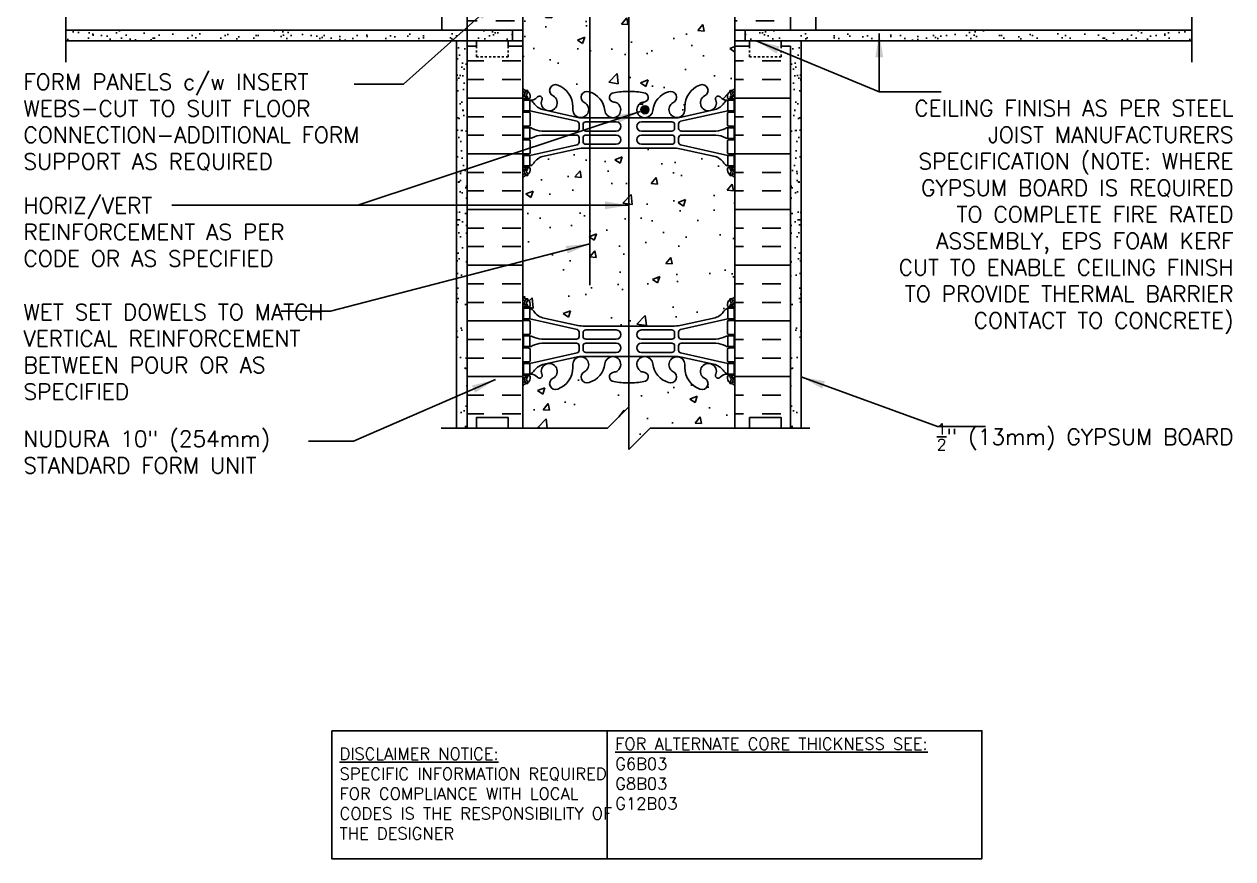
# Model space of a CAD drawing. Header units: inches. Extents: x 164.7 to 221.7, y 158.4 to 231.9.
# Drawn here: x 164.7 to 221.7, y 158.4 to 197.7 of the extents above; entities that cross this region are included whole.
import ezdxf

# ---------------------------------------------------------------- set-up
doc = ezdxf.new("R2010")
doc.units = ezdxf.units.IN
doc.header["$LTSCALE"] = 0.5
doc.header["$MEASUREMENT"] = 0
doc.linetypes.add('DASHED2', pattern=[0.375, 0.25, -0.125])
for name, color, linetype in [('HATCH', 12, 'Continuous'), ('line25', 2, 'Continuous'), ('LINE3', 3, 'Continuous'), ('LINE50', 5, 'Continuous'), ('LINE9', 9, 'Continuous'), ('TEXT', 4, 'Continuous'), ('Web_Edge', 9, 'Continuous')]:
    doc.layers.add(name, color=color, linetype=linetype)
doc.styles.add('DIM', font='romans.shx', dxfattribs={"width": 0.7})
doc.styles.add('ROMANS', font='romans.shx', dxfattribs={"height": 0.75})
doc.styles.get("Standard").update_dxf_attribs({"font": 'romans.shx', "height": 0.75})
doc.dimstyles.new('ext_12', dxfattribs={"dimscale": 12, "dimtxt": 0.075, "dimasz": 0.09375, "dimexe": 0.09375, "dimexo": 0.0625, "dimgap": 0.0625, "dimtad": 1, "dimdec": 1, "dimzin": 2, "dimdsep": 46, "dimlunit": 4, "dimtxsty": 'DIM', "dimcen": 0.09, "dimdle": 0.09375, "dimclrt": 4, "dimadec": 0, "dimazin": 0, "dimtfac": 1, "dimtdec": 1, "dimtmove": 2, "dimatfit": 3, "dimfxl": 1, "dimfrac": 2, "dimtolj": 1, "dimtzin": 0, "dimarcsym": 0})

msp = doc.modelspace()

# ---------------------------------------------------------------- hatches: boundary and pattern name
at = {"layer": 'HATCH'}
h = msp.add_hatch(dxfattribs=at)
h.set_pattern_fill('AR-CONC', color=256, scale=0.5)
h.set_pattern_definition([(50, (0, 0), (3.5863, -0.31376), [0.375, -4.125]), (355, (0, 0), (-0.693757, 3.76096), [0.3, -3.3]), (100.4514, (0.299, -0.026), (2.892544, 3.4472), [0.3187, -3.50571]), (46.1842, (0, 1), (5.336207, -0.827596), [0.5625, -6.1875]), (96.6356, (0.4447, 0.931), (4.67331, 4.87059), [0.47805, -5.25857]), (351.1842, (0, 1), (4.67331, 4.87059), [0.45, -4.95]), (21, (0.5, 0.75), (2.984535, -2.013094), [0.375, -4.125]), (326, (0.5, 0.75), (1.216577, 3.62575), [0.3, -3.3]), (71.4514, (0.7487, 0.5822), (4.20111, 1.612656), [0.3187, -3.50571]), (37.5, (0, 0), (0.0607993, 1.6644693), [0, -3.26, 0, -3.35, 0, -3.3125]), (7.5, (0, 0), (1.315348, 1.972059), [0, -1.91, 0, -3.185, 0, -1.2625]), (327.5, (-1.115, 0), (2.669112, -0.1127744), [0, -1.25, 0, -3.9, 0, -5.175]), (317.5, (-1.615, 0), (2.91593, 0.500525), [0, -1.625, 0, -2.59, 0, -3.675])])
h.paths.add_polyline_path([(198.214, 180.701, 0.08841), (198.068, 180.798), (197.978, 180.798), (197.978, 180.84, -0.249069), (197.868, 181.047), (197.868, 181.114, -0.414214), (197.931, 181.177), (197.978, 181.177), (197.978, 181.247), (197.873, 181.247, 0.231736), (197.516, 181.096, -0.8344), (197.304, 181.221), (197.316, 181.243, 2.155404), (196.777, 181.048, -1), (196.564, 180.537, -0.311223), (195.855, 181.553), (195.855, 181.718, 1.661382), (195.294, 181.366, -1), (195.081, 180.854, -0.30095), (194.344, 181.727, 1.661382), (193.783, 181.374, 0.055617), (193.962, 181.328, -0.843243), (193.928, 180.896, -0.047544), (193.214, 180.831, -0.047544), (192.501, 180.896, -0.843243), (192.466, 181.328, 0.055617), (192.645, 181.374, 1.661382), (192.084, 181.727, -0.30095), (191.348, 180.854, -1), (191.135, 181.366, 1.661382), (190.573, 181.718), (190.574, 181.553, -0.311223), (189.865, 180.537, -1), (189.651, 181.048, 2.155404), (189.113, 181.243), (189.125, 181.221, -0.834375), (188.913, 181.096, 0.23174), (188.555, 181.247), (188.45, 181.247), (188.45, 181.177), (188.498, 181.177, -0.414214), (188.56, 181.114), (188.56, 181.047, -0.249069), (188.45, 180.84), (188.45, 180.798), (188.36, 180.798, 0.088416), (188.214, 180.701), (188.214, 178.701), (192.214, 178.701), (193.214, 179.701), (193.214, 178.701), (193.214, 177.701), (194.214, 178.701), (198.214, 178.701)])
h.paths.add_polyline_path([(197.978, 184.754), (197.978, 184.796), (198.068, 184.796, 0.08841), (198.214, 184.893), (198.214, 190.508, 0.08841), (198.068, 190.606), (197.978, 190.606), (197.978, 190.647, -0.249069), (197.868, 190.855), (197.868, 190.922, -0.414214), (197.931, 190.985), (197.978, 190.985), (197.978, 191.055), (197.873, 191.055, -0.155529), (197.698, 191.189, 0.180914), (197.28, 191.5), (195.699, 191.853, 0.054974), (195.372, 191.889), (193.214, 191.889), (191.056, 191.889, 0.054974), (190.73, 191.853), (189.149, 191.5, 0.180914), (188.731, 191.189, -0.155529), (188.555, 191.055), (188.45, 191.055), (188.45, 190.985), (188.498, 190.985, -0.414214), (188.56, 190.922), (188.56, 190.855, -0.249069), (188.45, 190.647), (188.45, 190.606), (188.36, 190.606, 0.088416), (188.214, 190.508), (188.214, 184.893, 0.088416), (188.36, 184.796), (188.45, 184.796), (188.45, 184.754, -0.249069), (188.56, 184.547), (188.56, 184.479, -0.414214), (188.498, 184.417), (188.45, 184.417), (188.45, 184.347), (188.555, 184.347, -0.155529), (188.731, 184.213, 0.180914), (189.149, 183.902), (190.73, 183.549, 0.054974), (191.056, 183.513), (193.214, 183.513), (195.372, 183.513, 0.054974), (195.699, 183.549), (197.28, 183.902, 0.180914), (197.698, 184.213, -0.155529), (197.873, 184.347), (197.978, 184.347), (197.978, 184.417), (197.931, 184.417, -0.414214), (197.868, 184.479), (197.868, 184.547, -0.249069)])
h.paths.add_polyline_path([(198.214, 196.701), (198.214, 198.021), (197.584, 198.021), (197.584, 198.133), (197.704, 198.333), (197.704, 199.695, 0.268138), (197.543, 199.843), (188.885, 199.843, 0.268156), (188.724, 199.695), (188.724, 198.333), (188.844, 198.133), (188.844, 198.021), (188.214, 198.021), (188.214, 196.701), (188.214, 194.701, 0.088416), (188.36, 194.603), (188.45, 194.603), (188.45, 194.562, -0.249069), (188.56, 194.355), (188.56, 194.287, -0.414214), (188.498, 194.225), (188.45, 194.225), (188.45, 194.155), (188.555, 194.155, 0.231736), (188.913, 194.306, -0.8344), (189.125, 194.18), (189.113, 194.159, 2.155404), (189.651, 194.353, -1), (189.865, 194.864, -0.311223), (190.574, 193.848), (190.573, 193.683, 1.661382), (191.135, 194.036, -1), (191.348, 194.547, -0.30095), (192.084, 193.675, 1.661382), (192.645, 194.028, 0.055617), (192.466, 194.073, -0.843243), (192.501, 194.505, -0.047544), (193.214, 194.57, -0.047544), (193.928, 194.505, -0.843243), (193.962, 194.073, 0.055617), (193.783, 194.028, 1.661382), (194.344, 193.675, -0.30095), (195.081, 194.547, -1), (195.294, 194.036, 1.661382), (195.855, 193.683), (195.855, 193.848, -0.311223), (196.564, 194.864, -1), (196.777, 194.353, 2.155404), (197.316, 194.159), (197.304, 194.18, -0.834375), (197.516, 194.306, 0.23174), (197.873, 194.155), (197.978, 194.155), (197.978, 194.225), (197.931, 194.225, -0.414214), (197.868, 194.287), (197.868, 194.355, -0.249069), (197.978, 194.562), (197.978, 194.603), (198.068, 194.603, 0.08841), (198.214, 194.701)])
h.paths.add_polyline_path([(192.763, 201.621), (189.099, 201.621, 0.225652), (188.724, 201.246), (188.724, 200.405, 0.225652), (189.099, 200.03), (192.763, 200.03, 0.225652), (193.138, 200.405), (193.138, 201.246, 0.225652)])
h.paths.add_polyline_path([(193.138, 203.027, 0.225652), (192.763, 203.402), (189.099, 203.402, 0.225652), (188.724, 203.027), (188.724, 202.187, 0.225652), (189.099, 201.812), (192.763, 201.812, 0.225652), (193.138, 202.187)])
h.paths.add_polyline_path([(197.704, 203.027, 0.225652), (197.329, 203.402), (193.666, 203.402, 0.225652), (193.291, 203.027), (193.291, 202.187, 0.225652), (193.666, 201.812), (197.329, 201.812, 0.225652), (197.704, 202.187)])
h.paths.add_polyline_path([(197.704, 201.246, 0.225652), (197.329, 201.621), (193.666, 201.621, 0.225652), (193.291, 201.246), (193.291, 200.405, 0.225652), (193.666, 200.03), (197.329, 200.03, 0.225652), (197.704, 200.405)])
h.paths.add_polyline_path([(197.704, 206.292), (197.804, 206.292), (197.804, 206.322, -0.385423), (197.849, 206.372), (197.849, 207.156), (198.214, 207.156), (198.214, 207.451), (198.214, 210.951), (196.714, 210.951), (196.714, 207.158), (196.993, 207.158), (196.993, 206.932), (196.733, 206.932), (196.464, 206.932), (195.936, 206.932), (195.936, 207.158), (196.214, 207.158), (196.214, 210.951), (194.714, 210.951, 0.507082), (194.007, 210.936, 0.520567), (193.491, 210.936, 0.520567), (193.139, 210.936, 0.520567), (192.497, 210.936, 0.520567), (191.955, 210.936, 0.187357), (191.714, 211.096), (191.714, 210.951), (190.214, 210.951), (190.214, 207.158), (190.493, 207.158), (190.493, 206.932), (189.964, 206.932), (189.695, 206.932), (189.436, 206.932), (189.436, 207.158), (189.714, 207.158), (189.714, 210.951), (188.579, 210.951), (188.579, 209.856), (188.214, 209.856), (188.214, 209.106), (188.579, 209.106), (188.579, 207.906), (188.214, 207.906), (188.214, 207.156), (188.579, 207.156), (188.579, 206.372, -0.385423), (188.624, 206.322), (188.624, 206.292), (188.724, 206.292), (188.724, 204.455, 0.108933), (188.877, 204.568, -0.8344), (189.089, 204.442), (189.077, 204.421, 2.155404), (189.615, 204.615, -1), (189.829, 205.127, -0.311223), (190.538, 204.111), (190.537, 203.946, 1.661382), (191.099, 204.298, -1), (191.312, 204.809, -0.30095), (192.048, 203.937, 1.661382), (192.609, 204.29, 0.055617), (192.43, 204.335, -0.843243), (192.465, 204.768, -0.049932), (193.214, 204.832, -0.049932), (193.964, 204.768, -0.843243), (193.998, 204.335, 0.055617), (193.819, 204.29, 1.661382), (194.38, 203.937, -0.30095), (195.116, 204.809, -1), (195.33, 204.298, 1.661382), (195.891, 203.946), (195.891, 204.111, -0.311223), (196.6, 205.127, -1), (196.813, 204.615, 2.155404), (197.352, 204.421), (197.34, 204.442, -0.834375), (197.552, 204.568, 0.10894), (197.704, 204.455)])
h.paths.add_polyline_path([(194.714, 212.951), (194.964, 212.951), (219.747, 212.951), (219.747, 214.201), (166.682, 214.201), (166.682, 212.951), (191.464, 212.951), (191.714, 212.951), (191.714, 211.096, -0.187357), (191.955, 210.936, -0.520567), (192.497, 210.936, -0.520567), (193.139, 210.936, -0.520567), (193.491, 210.936, -0.520567), (194.007, 210.936, -0.507082), (194.714, 210.951)])
h.paths.add_polyline_path([(219.747, 212.701), (195.214, 212.701), (195.214, 212.451), (199.316, 212.451), (200.316, 211.451), (219.747, 211.451)], flags=17)
h.paths.add_polyline_path([(219.747, 212.951), (194.964, 212.951, -0.414214), (195.214, 212.701), (219.747, 212.701)], flags=17)
h.paths.add_polyline_path([(187.113, 212.451), (191.214, 212.451), (191.214, 212.701), (166.682, 212.701), (166.682, 211.451), (186.113, 211.451)], flags=17)
h.paths.add_polyline_path([(191.464, 212.951), (166.682, 212.951), (166.682, 212.701), (191.214, 212.701, -0.414214)], flags=17)
h = msp.add_hatch(dxfattribs=at)
h.set_pattern_fill('INSUL', color=256, scale=7, style=0)
h.set_pattern_definition([(0, (199.1915, 202.263), (0, 2.625), []), (0, (199.1915, 203.138), (0, 2.625), [0.875, -0.875]), (0, (199.1915, 204.013), (0, 2.625), [0.875, -0.875])])
h.paths.add_polyline_path([(200.839, 207.451), (198.214, 207.451), (198.214, 197.451), (200.839, 197.451)])
h.paths.add_polyline_path([(185.589, 197.451), (188.214, 197.451), (188.214, 210.951), (185.589, 210.951)])
h.paths.add_polyline_path([(188.214, 196.951), (187.527, 196.951), (187.527, 196.701), (188.214, 196.701)])
h.paths.add_polyline_path([(186.027, 196.951), (185.589, 196.951), (185.589, 196.701), (186.027, 196.701)])
h = msp.add_hatch(dxfattribs=at)
h.set_pattern_fill('AR-SAND', color=256, scale=0.5, style=0)
h.set_pattern_definition([(142.5, (178.2439, 197.197), (0.031497, 0.963412), [0, -0.76, 0, -0.85, 0, -0.8125]), (172.5, (178.2439, 197.197), (-0.88489, 1.41107), [0, -0.41, 0, -0.685, 0, -0.2625]), (212.5, (178.8589, 197.197), (-1.55707, 0.00283), [0, -0.25, 0, -0.9, 0, -1.175]), (222.5, (178.8589, 197.197), (-1.50306, 0.43884), [0, -0.125, 0, -0.59, 0, -0.675])])
h.paths.add_polyline_path([(185.589, 194.166), (185.089, 193.217), (185.089, 196.951), (185.589, 196.951)])
h.paths.add_polyline_path([(185.589, 178.701), (185.089, 178.701), (185.089, 193.217), (185.589, 194.166)])
h.paths.add_polyline_path([(166.682, 197.451), (166.682, 196.951), (187.736, 196.951), (187.736, 197.451)])
h = msp.add_hatch(dxfattribs=at)
h.set_pattern_fill('AR-SAND', color=256, scale=0.5, style=0)
h.set_pattern_definition([(37.5, (208.1848, 197.197), (-0.031497, 0.963412), [0, -0.76, 0, -0.85, 0, -0.8125]), (7.5, (208.1848, 197.197), (0.88489, 1.41107), [0, -0.41, 0, -0.685, 0, -0.2625]), (327.5, (207.5698, 197.197), (1.55707, 0.00283), [0, -0.25, 0, -0.9, 0, -1.175]), (317.5, (207.5698, 197.197), (1.50306, 0.43884), [0, -0.125, 0, -0.59, 0, -0.675])])
h.paths.add_polyline_path([(200.839, 194.166), (201.339, 193.217), (201.339, 196.951), (200.839, 196.951)])
h.paths.add_polyline_path([(200.839, 178.701), (201.339, 178.701), (201.339, 193.217), (200.839, 194.166)])
h.paths.add_polyline_path([(219.747, 196.951), (219.747, 197.451), (198.693, 197.451), (198.693, 196.951)])
h = msp.add_hatch(dxfattribs=at)
h.set_pattern_fill('AR-SAND', color=256, scale=0.5, style=0)
h.set_pattern_definition([(142.5, (304.6987, 16.47766), (0.0314967, 0.963412), [0, -0.76, 0, -0.85, 0, -0.8125]), (172.5, (304.6987, 16.4777), (-0.884888, 1.411073), [0, -0.41, 0, -0.685, 0, -0.2625]), (212.5, (305.3137, 16.4777), (-1.557071, 0.0028295), [0, -0.25, 0, -0.9, 0, -1.175]), (222.5, (305.3137, 16.4777), (-1.503063, 0.438838), [0, -0.125, 0, -0.59, 0, -0.675])])
h.paths.add_polyline_path([(185.589, 194.166), (185.089, 193.217), (185.089, 196.951), (185.589, 196.951)])
h.paths.add_polyline_path([(185.589, 187.642), (185.089, 187.642), (185.089, 193.217), (185.589, 194.166)])
h = msp.add_hatch(dxfattribs=at)
h.set_pattern_fill('INSUL', color=256, scale=7, style=0)
h.paths.add_polyline_path([(198.214, 178.701), (198.902, 178.701), (198.902, 179.201), (200.402, 179.201), (200.402, 178.701), (200.839, 178.701), (200.839, 196.701), (200.402, 196.701), (200.402, 196.201), (198.902, 196.201), (198.902, 196.701), (198.214, 196.701)])
h.paths.add_polyline_path([(188.214, 196.701), (187.527, 196.701), (187.527, 196.201), (186.027, 196.201), (186.027, 196.701), (185.589, 196.701), (185.589, 178.701), (186.027, 178.701), (186.027, 179.201), (187.527, 179.201), (187.527, 178.701), (188.214, 178.701)])
h = msp.add_hatch(dxfattribs=at)
h.set_pattern_fill('AR-SAND', color=256, scale=0.5, style=0)
h.set_pattern_definition([(37.5, (81.7299, 16.47766), (-0.0314967, 0.963412), [0, -0.76, 0, -0.85, 0, -0.8125]), (7.5, (81.7299, 16.4777), (0.884888, 1.411073), [0, -0.41, 0, -0.685, 0, -0.2625]), (327.5, (81.1149, 16.4777), (1.557071, 0.0028295), [0, -0.25, 0, -0.9, 0, -1.175]), (317.5, (81.1149, 16.4777), (1.503063, 0.438838), [0, -0.125, 0, -0.59, 0, -0.675])])
h.paths.add_polyline_path([(200.839, 194.166), (201.339, 193.217), (201.339, 196.951), (200.839, 196.951)])
h.paths.add_polyline_path([(200.839, 187.642), (201.339, 187.642), (201.339, 193.217), (200.839, 194.166)])
at = {"layer": 'LINE3'}
h = msp.add_hatch(color=256, dxfattribs=at)
h.paths.add_polyline_path([(194.155, 193.737, 0.831395), (193.786, 193.737)])
h.paths.add_polyline_path([(194.158, 193.703, 0.045935), (194.155, 193.737), (193.786, 193.737, 0.045935), (193.783, 193.703, 1)])

# ---------------------------------------------------------------- linework, layer by layer
at = {"layer": 'line25'}
for p, q in [((188.214, 210.951), (188.214, 196.701)), ((198.214, 207.451), (198.214, 196.701)), ((187.736, 197.451), (187.736, 196.951)), ((198.693, 197.451), (198.693, 196.951)), ((188.214, 196.701), (188.214, 178.701)), ((198.214, 196.701), (198.214, 178.701))]:
    msp.add_line(p, q, dxfattribs=at)
at = {"layer": 'LINE3'}
for p, q in [((191.37, 213.701), (191.37, 185.434)), ((193.214, 209.502), (193.214, 179.701))]:
    msp.add_line(p, q, dxfattribs=at)
msp.add_circle((193.97, 193.703), 0.188, dxfattribs=at)
at = {"layer": 'LINE50'}
for p, q in [((185.589, 196.701), (185.589, 210.951)), ((200.839, 197.451), (200.839, 207.451)), ((185.589, 178.701), (185.589, 196.701)), ((186.027, 196.701), (185.589, 196.701)), ((186.027, 196.951), (186.027, 196.701)), ((187.527, 196.701), (187.527, 196.951)), ((188.214, 196.701), (187.527, 196.701)), ((198.214, 196.701), (198.902, 196.701)), ((198.902, 196.701), (198.902, 196.951)), ((200.402, 196.951), (200.402, 196.701)), ((200.402, 196.701), (200.839, 196.701)), ((200.839, 178.701), (200.839, 196.701))]:
    msp.add_line(p, q, dxfattribs=at)
for points in [[(188.214, 178.701), (187.527, 178.701), (187.527, 179.201), (186.027, 179.201), (186.027, 178.701), (185.589, 178.701)], [(198.214, 178.701), (198.902, 178.701), (198.902, 179.201), (200.402, 179.201), (200.402, 178.701), (200.839, 178.701)]]:
    msp.add_lwpolyline(points, dxfattribs=at)
at = {"layer": 'LINE9'}
for p, q in [((184.402, 199.826), (184.402, 197.451)), ((202.027, 199.826), (202.027, 197.451)), ((188.214, 197.451), (166.682, 197.451)), ((198.214, 197.451), (219.747, 197.451)), ((188.214, 196.951), (166.682, 196.951)), ((185.089, 178.701), (185.089, 196.951)), ((198.214, 196.951), (219.747, 196.951)), ((201.339, 178.701), (201.339, 196.951)), ((193.214, 179.701), (192.214, 178.701)), ((193.214, 178.701), (193.214, 179.701)), ((184.369, 178.701), (192.214, 178.701)), ((193.214, 178.701), (193.214, 177.701)), ((193.214, 177.701), (194.214, 178.701)), ((194.214, 178.701), (201.748, 178.701))]:
    msp.add_line(p, q, dxfattribs=at)
for points in [[(166.682, 220.14), (166.682, 209.045), (167.682, 208.045), (165.682, 208.045), (166.682, 207.045), (166.682, 195.951)], [(219.747, 220.14), (219.747, 209.045), (218.747, 208.045), (220.747, 208.045), (219.747, 207.045), (219.747, 195.951)]]:
    msp.add_lwpolyline(points, dxfattribs=at)
at = {"layer": 'LINE9', "linetype": 'DASHED2', "ltscale": 0.15}
for points in [[(187.527, 196.701), (187.527, 196.701), (187.527, 196.201), (186.027, 196.201), (186.027, 196.701), (186.027, 196.701)], [(187.527, 196.701), (187.527, 196.701), (187.527, 196.201), (186.027, 196.201), (186.027, 196.701), (186.027, 196.701)], [(198.902, 196.701), (198.902, 196.701), (198.902, 196.201), (200.402, 196.201), (200.402, 196.701), (200.402, 196.701)], [(198.902, 196.701), (198.902, 196.701), (198.902, 196.201), (200.402, 196.201), (200.402, 196.701), (200.402, 196.701)]]:
    msp.add_lwpolyline(points, dxfattribs=at)
at = {"layer": 'TEXT'}
msp.add_lwpolyline([(179.213, 164.443), (192.197, 164.443), (192.197, 158.405), (179.213, 158.405)], close=True, dxfattribs=at)
msp.add_lwpolyline([(192.197, 164.443), (209.857, 164.443), (209.857, 158.405), (192.197, 158.405)], dxfattribs=at)
at = {"layer": 'Web_Edge'}
for p, q in [((188.214, 194.325), (188.292, 194.325)), ((188.36, 194.603), (188.45, 194.603)), ((188.45, 194.603), (188.45, 194.562)), ((188.56, 194.355), (188.56, 194.287)), ((197.868, 194.355), (197.868, 194.287)), ((198.068, 194.603), (197.978, 194.603)), ((197.978, 194.603), (197.978, 194.562)), ((198.214, 194.325), (198.136, 194.325)), ((188.214, 194.225), (188.498, 194.225)), ((188.36, 194.225), (188.36, 194.155)), ((188.45, 194.225), (188.45, 194.155)), ((189.113, 194.159), (189.125, 194.18)), ((190.73, 193.356), (189.149, 193.709)), ((190.574, 193.848), (190.573, 193.683)), ((195.699, 193.356), (197.28, 193.709)), ((195.855, 193.848), (195.855, 193.683)), ((197.316, 194.159), (197.304, 194.18)), ((198.214, 194.225), (197.931, 194.225)), ((197.978, 194.225), (197.978, 194.155)), ((198.068, 194.225), (198.068, 194.155)), ((188.214, 193.585), (188.498, 193.585)), ((188.36, 193.655), (188.36, 193.585)), ((188.45, 193.655), (188.45, 193.585)), ((190.773, 193.158), (188.555, 193.655)), ((188.56, 193.522), (188.56, 192.987)), ((191.056, 193.32), (193.214, 193.32)), ((191.183, 193.134), (192.623, 193.134)), ((195.372, 193.32), (193.214, 193.32)), ((195.246, 193.134), (193.806, 193.134)), ((195.656, 193.158), (197.873, 193.655)), ((197.868, 193.522), (197.868, 192.987)), ((198.214, 193.585), (197.931, 193.585)), ((197.978, 193.655), (197.978, 193.585)), ((198.068, 193.655), (198.068, 193.585)), ((188.214, 192.925), (188.498, 192.925)), ((188.36, 192.925), (188.36, 192.855)), ((188.45, 192.925), (188.45, 192.855)), ((190.746, 192.699), (189.108, 192.699)), ((190.871, 192.824), (190.871, 193.036)), ((191.058, 192.825), (191.058, 193.009)), ((191.183, 192.7), (192.623, 192.7)), ((195.246, 192.7), (193.806, 192.7)), ((195.371, 192.825), (195.371, 193.009)), ((195.558, 192.824), (195.558, 193.036)), ((195.683, 192.699), (197.321, 192.699)), ((198.214, 192.925), (197.931, 192.925)), ((197.978, 192.925), (197.978, 192.855)), ((198.068, 192.925), (198.068, 192.855)), ((188.214, 192.285), (188.498, 192.285)), ((188.36, 192.285), (188.36, 192.355)), ((188.45, 192.285), (188.45, 192.355)), ((190.773, 192.051), (188.555, 191.555)), ((188.56, 191.687), (188.56, 192.222)), ((190.746, 192.51), (189.108, 192.51)), ((190.871, 192.385), (190.871, 192.173)), ((191.058, 192.385), (191.058, 192.201)), ((191.183, 192.51), (192.623, 192.51)), ((191.183, 192.076), (192.623, 192.076)), ((195.246, 192.51), (193.806, 192.51)), ((195.246, 192.076), (193.806, 192.076)), ((195.371, 192.385), (195.371, 192.201)), ((195.558, 192.385), (195.558, 192.173)), ((195.656, 192.051), (197.873, 191.555)), ((195.683, 192.51), (197.321, 192.51)), ((197.868, 191.687), (197.868, 192.222)), ((198.214, 192.285), (197.931, 192.285)), ((197.978, 192.285), (197.978, 192.355)), ((198.068, 192.285), (198.068, 192.355)), ((188.214, 191.625), (188.498, 191.625)), ((188.36, 191.555), (188.36, 191.625)), ((188.45, 191.555), (188.45, 191.625)), ((190.73, 191.853), (189.149, 191.5)), ((191.056, 191.889), (193.214, 191.889)), ((195.372, 191.889), (193.214, 191.889)), ((195.699, 191.853), (197.28, 191.5)), ((198.214, 191.625), (197.931, 191.625)), ((197.978, 191.555), (197.978, 191.625)), ((198.068, 191.555), (198.068, 191.625)), ((188.214, 190.985), (188.498, 190.985)), ((188.214, 190.885), (188.292, 190.885)), ((188.36, 190.985), (188.36, 191.055)), ((188.45, 190.985), (188.45, 191.055)), ((188.56, 190.855), (188.56, 190.922)), ((197.868, 190.855), (197.868, 190.922)), ((198.214, 190.985), (197.931, 190.985)), ((197.978, 190.985), (197.978, 191.055)), ((198.068, 190.985), (198.068, 191.055)), ((198.214, 190.885), (198.136, 190.885)), ((188.36, 190.606), (188.45, 190.606)), ((188.45, 190.606), (188.45, 190.647)), ((197.978, 190.606), (197.978, 190.647)), ((198.068, 190.606), (197.978, 190.606)), ((188.36, 184.796), (188.45, 184.796)), ((188.45, 184.796), (188.45, 184.754)), ((198.068, 184.796), (197.978, 184.796)), ((197.978, 184.796), (197.978, 184.754)), ((188.214, 184.517), (188.292, 184.517)), ((188.214, 184.417), (188.498, 184.417)), ((188.36, 184.417), (188.36, 184.347)), ((188.45, 184.417), (188.45, 184.347)), ((188.56, 184.547), (188.56, 184.479)), ((197.868, 184.547), (197.868, 184.479)), ((198.214, 184.417), (197.931, 184.417)), ((197.978, 184.417), (197.978, 184.347)), ((198.068, 184.417), (198.068, 184.347)), ((198.214, 184.517), (198.136, 184.517)), ((188.214, 183.777), (188.498, 183.777)), ((188.36, 183.847), (188.36, 183.777)), ((188.45, 183.847), (188.45, 183.777)), ((190.773, 183.35), (188.555, 183.847)), ((188.56, 183.714), (188.56, 183.179)), ((190.73, 183.549), (189.149, 183.902)), ((191.056, 183.513), (193.214, 183.513)), ((195.372, 183.513), (193.214, 183.513)), ((195.656, 183.35), (197.873, 183.847)), ((195.699, 183.549), (197.28, 183.902)), ((197.868, 183.714), (197.868, 183.179)), ((198.214, 183.777), (197.931, 183.777)), ((197.978, 183.847), (197.978, 183.777)), ((198.068, 183.847), (198.068, 183.777)), ((188.214, 183.117), (188.498, 183.117)), ((188.36, 183.117), (188.36, 183.047)), ((188.45, 183.117), (188.45, 183.047)), ((190.746, 182.891), (189.108, 182.891)), ((190.871, 183.016), (190.871, 183.228)), ((191.058, 183.017), (191.058, 183.201)), ((191.183, 183.326), (192.623, 183.326)), ((191.183, 182.892), (192.623, 182.892)), ((195.246, 183.326), (193.806, 183.326)), ((195.246, 182.892), (193.806, 182.892)), ((195.371, 183.017), (195.371, 183.201)), ((195.558, 183.016), (195.558, 183.228)), ((195.683, 182.891), (197.321, 182.891)), ((198.214, 183.117), (197.931, 183.117)), ((197.978, 183.117), (197.978, 183.047)), ((198.068, 183.117), (198.068, 183.047)), ((188.214, 182.477), (188.498, 182.477)), ((188.36, 182.477), (188.36, 182.547)), ((188.45, 182.477), (188.45, 182.547)), ((188.56, 181.879), (188.56, 182.414)), ((190.746, 182.703), (189.108, 182.703)), ((190.871, 182.578), (190.871, 182.366)), ((191.058, 182.577), (191.058, 182.393)), ((191.183, 182.702), (192.623, 182.702)), ((195.246, 182.702), (193.806, 182.702)), ((195.371, 182.577), (195.371, 182.393)), ((195.558, 182.578), (195.558, 182.366)), ((195.683, 182.703), (197.321, 182.703)), ((197.868, 181.879), (197.868, 182.414)), ((198.214, 182.477), (197.931, 182.477)), ((197.978, 182.477), (197.978, 182.547)), ((198.068, 182.477), (198.068, 182.547)), ((188.214, 181.817), (188.498, 181.817)), ((188.36, 181.747), (188.36, 181.817)), ((188.45, 181.747), (188.45, 181.817)), ((190.773, 182.244), (188.555, 181.747)), ((190.73, 182.045), (189.149, 181.692)), ((191.056, 182.081), (193.214, 182.081)), ((191.183, 182.268), (192.623, 182.268)), ((195.372, 182.081), (193.214, 182.081)), ((195.246, 182.268), (193.806, 182.268)), ((195.656, 182.244), (197.873, 181.747)), ((195.699, 182.045), (197.28, 181.692)), ((198.214, 181.817), (197.931, 181.817)), ((197.978, 181.747), (197.978, 181.817)), ((198.068, 181.747), (198.068, 181.817)), ((188.214, 181.177), (188.498, 181.177)), ((188.36, 181.177), (188.36, 181.247)), ((188.45, 181.177), (188.45, 181.247)), ((189.113, 181.243), (189.125, 181.221)), ((190.574, 181.553), (190.573, 181.718)), ((195.855, 181.553), (195.855, 181.718)), ((197.316, 181.243), (197.304, 181.221)), ((198.214, 181.177), (197.931, 181.177)), ((197.978, 181.177), (197.978, 181.247)), ((198.068, 181.177), (198.068, 181.247)), ((188.214, 181.077), (188.292, 181.077)), ((188.36, 180.798), (188.45, 180.798)), ((188.45, 180.798), (188.45, 180.84)), ((188.56, 181.047), (188.56, 181.114)), ((197.868, 181.047), (197.868, 181.114)), ((197.978, 180.798), (197.978, 180.84)), ((198.068, 180.798), (197.978, 180.798)), ((198.214, 181.077), (198.136, 181.077))]:
    msp.add_line(p, q, dxfattribs=at)
for points in [[(188.255, 193.655), (188.555, 193.655), (188.555, 194.155), (188.255, 194.155)], [(198.173, 193.655), (197.873, 193.655), (197.873, 194.155), (198.173, 194.155)], [(188.255, 191.555), (188.555, 191.555), (188.555, 191.055), (188.255, 191.055)], [(198.173, 191.555), (197.873, 191.555), (197.873, 191.055), (198.173, 191.055)], [(188.255, 183.847), (188.555, 183.847), (188.555, 184.347), (188.255, 184.347)], [(198.173, 183.847), (197.873, 183.847), (197.873, 184.347), (198.173, 184.347)], [(188.255, 181.747), (188.555, 181.747), (188.555, 181.247), (188.255, 181.247)], [(198.173, 181.747), (197.873, 181.747), (197.873, 181.247), (198.173, 181.247)]]:
    msp.add_lwpolyline(points, close=True, dxfattribs=at)
for points in [[(188.555, 192.605), (188.555, 192.855), (188.255, 192.855), (188.255, 192.605)], [(188.555, 192.605), (188.555, 192.355), (188.255, 192.355), (188.255, 192.605)], [(197.873, 192.605), (197.873, 192.855), (198.173, 192.855), (198.173, 192.605)], [(197.873, 192.605), (197.873, 192.355), (198.173, 192.355), (198.173, 192.605)], [(188.555, 182.797), (188.555, 183.047), (188.255, 183.047), (188.255, 182.797)], [(197.873, 182.797), (197.873, 183.047), (198.173, 183.047), (198.173, 182.797)], [(188.555, 182.797), (188.555, 182.547), (188.255, 182.547), (188.255, 182.797)], [(197.873, 182.797), (197.873, 182.547), (198.173, 182.547), (198.173, 182.797)]]:
    msp.add_lwpolyline(points, dxfattribs=at)
for centre, radius, start, end in [((189.758, 194.609), 0.277, 67.32, 247.32), ((189.482, 193.842), 1.092, 0.3332, 69.4825), ((196.946, 193.842), 1.092, 110.5175, 179.6668), ((196.67, 194.609), 0.277, 292.68, 112.68), ((188.56, 195.062), 0.5, 226.2109, 250.5288), ((188.56, 195.062), 0.6, 234.7832, 245.0748), ((188.292, 194.344), 0.0196, 269.4032, 15.4901), ((188.554, 194.409), 0.25, 140.1145, 222.4609), ((188.298, 194.499), 0.021, 343.464, 63.9957), ((188.396, 194.54), 0.045, 321.448, 139.1879), ((188.403, 194.271), 0.045, 222.4609, 42.4609), ((188.31, 194.355), 0.25, 0, 70.5288), ((188.554, 194.409), 0.16, 140.0001, 222.4609), ((188.498, 194.287), 0.0625, 270, 0), ((188.58, 194.595), 0.441, 266.7976, 318.9873), ((189.007, 194.224), 0.125, 339.6243, 138.9873), ((189.464, 194.028), 0.375, 159.6243, 60.0685), ((191.241, 194.292), 0.277, 67.32, 247.32), ((191.057, 193.555), 1.034, 6.6669, 73.6635), ((192.52, 194.286), 0.22, 95.1835, 255.7396), ((193.197, 190.793), 3.777, 89.7394, 100.6275), ((193.232, 190.793), 3.777, 79.3725, 90.2606), ((193.908, 194.286), 0.22, 284.2604, 84.8165), ((195.371, 193.555), 1.034, 106.3365, 173.3331), ((195.187, 194.292), 0.277, 292.68, 112.68), ((196.964, 194.028), 0.375, 119.9315, 20.3757), ((197.421, 194.224), 0.125, 41.0127, 200.3757), ((197.849, 194.595), 0.441, 221.0127, 273.2024), ((198.118, 194.355), 0.25, 109.4712, 180), ((197.931, 194.287), 0.0625, 180, 270), ((198.026, 194.271), 0.045, 137.5391, 317.5391), ((198.032, 194.54), 0.045, 40.8121, 218.552), ((197.875, 194.409), 0.16, 317.5391, 39.9999), ((197.868, 195.062), 0.5, 289.4712, 313.7878), ((197.875, 194.409), 0.25, 317.5391, 39.8855), ((198.13, 194.499), 0.021, 116.0043, 196.536), ((198.136, 194.344), 0.0196, 164.5099, 270.5968), ((197.868, 195.062), 0.6, 294.9252, 305.2168), ((188.433, 193.812), 0.364, 34.9775, 70.3387), ((189.356, 194.423), 0.743, 212.7919, 253.8107), ((190.947, 193.711), 0.375, 184.2448, 60.0685), ((192.458, 193.703), 0.375, 184.2448, 60.0685), ((192.352, 193.247), 0.834, 69.3729, 82.1063), ((193.97, 193.703), 0.375, 119.9315, 355.7552), ((194.077, 193.247), 0.834, 97.8937, 110.6271), ((195.481, 193.711), 0.375, 119.9315, 355.7552), ((197.073, 194.423), 0.743, 286.1893, 327.2081), ((197.996, 193.812), 0.364, 109.6613, 145.0225), ((188.498, 193.522), 0.0625, 0, 90), ((191.056, 194.82), 1.5, 257.4135, 270), ((190.746, 193.036), 0.125, 0, 77.3767), ((191.183, 193.009), 0.125, 90, 180), ((192.623, 192.917), 0.217, 270, 90), ((193.806, 192.917), 0.217, 90, 270), ((195.246, 193.009), 0.125, 0, 90), ((195.372, 194.82), 1.5, 270, 282.5865), ((195.683, 193.036), 0.125, 102.6233, 180), ((197.931, 193.522), 0.0625, 90, 180), ((188.498, 192.987), 0.0625, 270, 0), ((188.551, 192.636), 0.219, 60.4937, 88.92), ((189.197, 193.866), 1.17, 242.6365, 265.6505), ((190.746, 192.824), 0.125, 270, 0), ((191.183, 192.825), 0.125, 180, 270), ((195.246, 192.825), 0.125, 270, 360), ((195.683, 192.824), 0.125, 180, 270), ((197.232, 193.866), 1.17, 274.3495, 297.3635), ((197.877, 192.636), 0.219, 91.08, 119.5063), ((197.931, 192.987), 0.0625, 180, 270), ((188.498, 192.222), 0.0625, 0, 90), ((188.551, 192.573), 0.219, 271.08, 299.5063), ((189.197, 191.344), 1.17, 94.3495, 117.3635), ((190.746, 192.385), 0.125, 0, 90), ((190.746, 192.173), 0.125, 282.6233, 0), ((191.183, 192.385), 0.125, 90, 180), ((191.183, 192.201), 0.125, 180, 270), ((192.623, 192.293), 0.217, 270, 90), ((193.806, 192.293), 0.217, 90, 270), ((195.246, 192.385), 0.125, 0, 90), ((195.246, 192.201), 0.125, 270, 0), ((195.683, 192.385), 0.125, 90, 180), ((195.683, 192.173), 0.125, 180, 257.3767), ((197.232, 191.344), 1.17, 62.6365, 85.6505), ((197.877, 192.573), 0.219, 240.4937, 268.92), ((197.931, 192.222), 0.0625, 90, 180), ((188.498, 191.687), 0.0625, 270, 0), ((189.356, 190.786), 0.743, 106.1893, 147.2081), ((191.056, 190.389), 1.5, 90, 102.5865), ((195.372, 190.389), 1.5, 77.4135, 90), ((197.073, 190.786), 0.743, 32.7919, 73.8107), ((197.931, 191.687), 0.0625, 180, 270), ((188.292, 190.865), 0.0196, 344.5099, 90.5968), ((188.554, 190.8), 0.25, 137.5391, 219.8855), ((188.403, 190.938), 0.045, 317.5391, 137.5391), ((188.554, 190.8), 0.16, 137.5391, 219.9999), ((188.31, 190.855), 0.25, 289.4712, 360), ((188.498, 190.922), 0.0625, 360, 90), ((188.433, 191.397), 0.364, 289.6613, 325.0225), ((197.996, 191.397), 0.364, 214.9775, 250.3387), ((197.931, 190.922), 0.0625, 90, 180), ((198.118, 190.855), 0.25, 180, 250.5288), ((198.026, 190.938), 0.045, 42.4609, 222.4609), ((197.875, 190.8), 0.16, 320.0001, 42.4609), ((197.875, 190.8), 0.25, 320.1145, 42.4609), ((198.136, 190.865), 0.0196, 89.4032, 195.4901), ((188.56, 190.147), 0.6, 114.9252, 125.2168), ((188.56, 190.147), 0.5, 109.4712, 133.7891), ((188.298, 190.711), 0.021, 296.0043, 16.536), ((188.396, 190.669), 0.045, 220.8121, 38.552), ((198.032, 190.669), 0.045, 141.448, 319.1879), ((197.868, 190.147), 0.5, 46.2122, 70.5288), ((198.13, 190.711), 0.021, 163.464, 243.9957), ((197.868, 190.147), 0.6, 54.7842, 65.0748), ((188.56, 185.254), 0.5, 226.2109, 250.5288), ((188.56, 185.254), 0.6, 234.7832, 245.0748), ((188.554, 184.601), 0.25, 140.1145, 222.4609), ((188.298, 184.691), 0.021, 343.464, 63.9957), ((188.396, 184.732), 0.045, 321.448, 139.1879), ((188.31, 184.547), 0.25, 0, 70.5288), ((188.554, 184.601), 0.16, 140.0001, 222.4609), ((198.118, 184.547), 0.25, 109.4712, 180), ((198.032, 184.732), 0.045, 40.8121, 218.552), ((197.875, 184.601), 0.16, 317.5391, 39.9999), ((197.868, 185.254), 0.5, 289.4712, 313.7878), ((197.875, 184.601), 0.25, 317.5391, 39.8855), ((198.13, 184.691), 0.021, 116.0043, 196.536), ((197.868, 185.254), 0.6, 294.9252, 305.2158), ((188.292, 184.536), 0.0196, 269.4032, 15.4901), ((188.403, 184.463), 0.045, 222.4609, 42.4609), ((188.498, 184.479), 0.0625, 270, 0), ((188.433, 184.004), 0.364, 34.9775, 70.3387), ((189.356, 184.616), 0.743, 212.7919, 253.8107), ((197.073, 184.616), 0.743, 286.1893, 327.2081), ((197.996, 184.004), 0.364, 109.6613, 145.0225), ((197.931, 184.479), 0.0625, 180, 270), ((198.026, 184.463), 0.045, 137.5391, 317.5391), ((198.136, 184.536), 0.0196, 164.5099, 270.5968), ((188.498, 183.714), 0.0625, 0, 90), ((191.056, 185.013), 1.5, 257.4135, 270), ((195.372, 185.013), 1.5, 270, 282.5865), ((197.931, 183.714), 0.0625, 90, 180), ((188.498, 183.179), 0.0625, 270, 0), ((188.551, 182.828), 0.219, 60.4937, 88.92), ((189.197, 184.058), 1.17, 242.6365, 265.6505), ((190.746, 183.016), 0.125, 270, 0), ((190.746, 183.228), 0.125, 0, 77.3767), ((191.183, 183.201), 0.125, 90, 180), ((191.183, 183.017), 0.125, 180, 270), ((192.623, 183.109), 0.217, 270, 90), ((193.806, 183.109), 0.217, 90, 270), ((195.246, 183.201), 0.125, 0, 90), ((195.246, 183.017), 0.125, 270, 360), ((195.683, 183.228), 0.125, 102.6233, 180), ((195.683, 183.016), 0.125, 180, 270), ((197.232, 184.058), 1.17, 274.3495, 297.3635), ((197.877, 182.828), 0.219, 91.08, 119.5063), ((197.931, 183.179), 0.0625, 180, 270), ((188.498, 182.414), 0.0625, 0, 90), ((188.551, 182.766), 0.219, 271.08, 299.5063), ((189.197, 181.536), 1.17, 94.3495, 117.3635), ((190.746, 182.578), 0.125, 0, 90), ((190.746, 182.366), 0.125, 282.6233, 0), ((191.183, 182.577), 0.125, 90, 180), ((191.183, 182.393), 0.125, 180, 270), ((192.623, 182.485), 0.217, 270, 90), ((193.806, 182.485), 0.217, 90, 270), ((195.246, 182.577), 0.125, 0, 90), ((195.246, 182.393), 0.125, 270, 0), ((195.683, 182.578), 0.125, 90, 180), ((195.683, 182.366), 0.125, 180, 257.3767), ((197.232, 181.536), 1.17, 62.6365, 85.6505), ((197.877, 182.766), 0.219, 240.4937, 268.92), ((197.931, 182.414), 0.0625, 90, 180), ((188.498, 181.879), 0.0625, 270, 0), ((189.464, 181.373), 0.375, 299.9315, 200.3757), ((190.947, 181.69), 0.375, 299.9315, 175.7552), ((191.056, 180.581), 1.5, 90, 102.5865), ((192.458, 181.699), 0.375, 299.9315, 175.7552), ((193.97, 181.699), 0.375, 4.2448, 240.0685), ((195.481, 181.69), 0.375, 4.2448, 240.0685), ((195.372, 180.581), 1.5, 77.4135, 90), ((196.964, 181.373), 0.375, 339.6243, 240.0685), ((197.931, 181.879), 0.0625, 180, 270), ((188.554, 180.992), 0.25, 137.5391, 219.8855), ((188.403, 181.131), 0.045, 317.5391, 137.5391), ((188.498, 181.114), 0.0625, 360, 90), ((188.433, 181.59), 0.364, 289.6613, 325.0225), ((188.58, 180.806), 0.441, 41.0127, 93.2024), ((189.356, 180.978), 0.743, 106.1893, 147.2081), ((189.007, 181.178), 0.125, 221.0127, 20.3757), ((189.482, 181.56), 1.092, 290.5175, 359.6668), ((191.241, 181.11), 0.277, 112.68, 292.68), ((191.057, 181.847), 1.034, 286.3365, 353.3331), ((192.52, 181.115), 0.22, 104.2604, 264.8165), ((192.352, 182.155), 0.834, 277.8937, 290.6271), ((194.077, 182.155), 0.834, 249.3729, 262.1063), ((193.908, 181.115), 0.22, 275.1835, 75.7396), ((195.371, 181.847), 1.034, 186.6669, 253.6635), ((195.187, 181.11), 0.277, 247.32, 67.32), ((196.946, 181.56), 1.092, 180.3332, 249.4825), ((197.073, 180.978), 0.743, 32.7919, 73.8107), ((197.421, 181.178), 0.125, 159.6243, 318.9873), ((197.849, 180.806), 0.441, 86.7976, 138.9873), ((197.996, 181.59), 0.364, 214.9775, 250.3387), ((197.931, 181.114), 0.0625, 90, 180), ((198.026, 181.131), 0.045, 42.4609, 222.4609), ((197.875, 180.992), 0.25, 320.1145, 42.4609), ((188.56, 180.34), 0.6, 114.9252, 125.2168), ((188.56, 180.34), 0.5, 109.4712, 133.7891), ((188.292, 181.057), 0.0196, 344.5099, 90.5968), ((188.298, 180.903), 0.021, 296.0043, 16.536), ((188.396, 180.861), 0.045, 220.8121, 38.552), ((188.554, 180.992), 0.16, 137.5391, 219.9999), ((188.31, 181.047), 0.25, 289.4712, 360), ((189.758, 180.793), 0.277, 112.68, 292.68), ((193.197, 184.609), 3.777, 259.3725, 270.2606), ((193.232, 184.609), 3.777, 269.7394, 280.6275), ((196.67, 180.793), 0.277, 247.32, 67.32), ((198.118, 181.047), 0.25, 180, 250.5288), ((198.032, 180.861), 0.045, 141.448, 319.1879), ((197.875, 180.992), 0.16, 320.0001, 42.4609), ((197.868, 180.34), 0.5, 46.2122, 70.5288), ((198.13, 180.903), 0.021, 163.464, 243.9957), ((198.136, 181.057), 0.0196, 89.4032, 195.4901), ((197.868, 180.34), 0.6, 54.7832, 65.0748)]:
    msp.add_arc(centre, radius, start, end, dxfattribs=at)
for points in [[(191.058, 192.83), (191.058, 193.004)], [(195.371, 192.83), (195.371, 193.004)], [(191.058, 192.38), (191.058, 192.206)], [(195.371, 192.38), (195.371, 192.206)], [(191.058, 183.022), (191.058, 183.196)], [(195.371, 183.022), (195.371, 183.196)], [(191.058, 182.572), (191.058, 182.398)], [(195.371, 182.572), (195.371, 182.398)]]:
    msp.add_open_spline(points, degree=1, dxfattribs=at)

# ---------------------------------------------------------------- texts
at = {"layer": 'TEXT', "char_height": 0.75, "style": 'ROMANS'}
for s, insert, width, attachment_point in [('FORM PANELS c/w INSERT WEBS-CUT TO SUIT FLOOR CONNECTION-ADDITIONAL FORM SUPPORT AS REQUIRED', (164.679, 193.106), 18.20738, 4), ('CEILING FINISH AS PER STEEL JOIST MANUFACTURERS SPECIFICATION (NOTE: WHERE GYPSUM BOARD IS REQUIRED TO COMPLETE FIRE RATED ASSEMBLY, EPS FOAM KERF CUT TO ENABLE CEILING FINISH TO PROVIDE THERMAL BARRIER CONTACT TO CONCRETE)', (221.715, 188.65), 17.14493, 6), ('HORIZ/VERT REINFORCEMENT AS PER CODE OR AS SPECIFIED', (164.679, 187.942), 15.30561, 4), ('\\A1;WET SET DOWELS TO MATCH VERTICAL REINFORCEMENT BETWEEN POUR OR AS SPECIFIED', (164.682, 182.295), 15.5489, 4), ('\\A1;{\\H0.7x;\\S1/2;}" (13mm) GYPSUM BOARD', (221.715, 178.29), 13.94898, 6), ('\\A1;NUDURA 10" (254mm) STANDARD FORM UNIT', (164.675, 177.57), 16.57727, 4)]:
    msp.add_mtext(s, dxfattribs=dict(at, insert=insert, width=width, attachment_point=attachment_point))
at = {"layer": 'TEXT', "char_height": 0.5625, "attachment_point": 4}
for s, insert, width in [('{\\LFOR ALTERNATE CORE THICKNESS SEE:\\P}G6B03\\PG8B03\\PG12B03', (192.572, 162.417), 23.33295), ('{\\LDISCLAIMER NOTICE:}\\PSPECIFIC INFORMATION REQUIRED FOR COMPLIANCE WITH LOCAL CODES IS THE RESPONSIBILITY OF THE DESIGNER', (179.58, 161.477), 14.00235)]:
    msp.add_mtext(s, dxfattribs=dict(at, insert=insert, width=width))

# ---------------------------------------------------------------- leaders
at = {"layer": 'TEXT'}
for points in [[(187.02, 198.862), (182.591, 194.902), (180.268, 194.902)], [(205.018, 197.303), (205.018, 194.544), (207.939, 194.544)], [(199.214, 196.951), (205.018, 194.544), (207.939, 194.544)], [(193.752, 193.616), (180.445, 189.2), (171.677, 189.201)], [(191.37, 187.388), (179.146, 184.206), (176.823, 184.206)], [(186.925, 180.987), (180.243, 178.09), (178.116, 178.09)], [(201.339, 181.116), (207.767, 178.783), (210.022, 178.783)]]:
    msp.add_leader(points, dimstyle='ext_12', override={"dimgap": 0.0625, "dimtad": 0}, dxfattribs=at)
msp.add_leader([(193.214, 189.2), (171.677, 189.201)], dimstyle='ext_12', dxfattribs=at)

doc.saveas('drawing.dxf')
